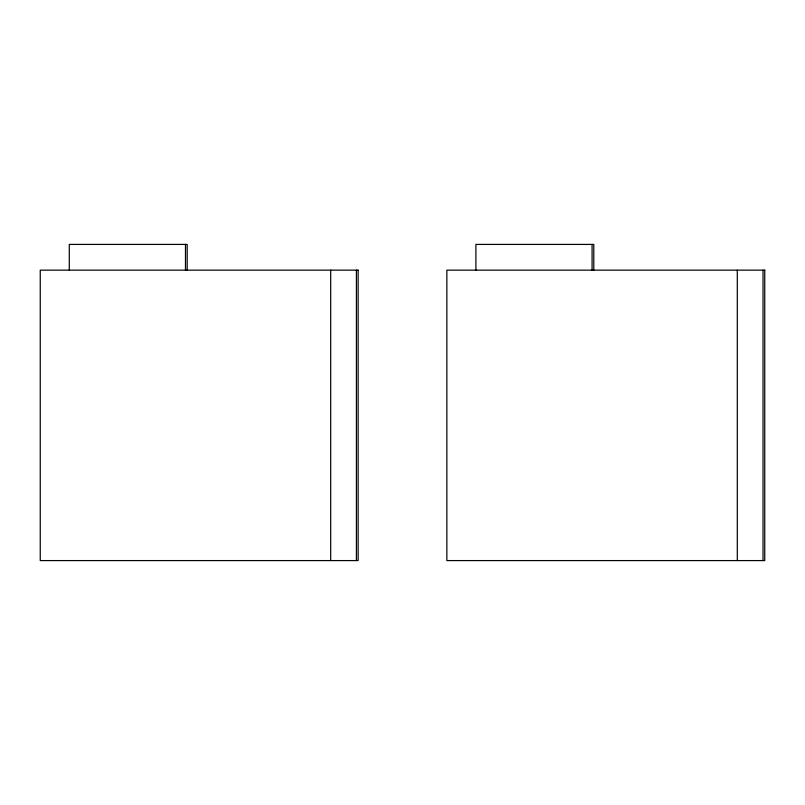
<?xml version="1.0" encoding="UTF-8"?>
<svg xmlns="http://www.w3.org/2000/svg" width="805" height="805" viewBox="0 0 805 805"><rect width="100%" height="100%" fill="white"/><g stroke="black" fill="none" stroke-linecap="round" stroke-linejoin="round"><path stroke-width="1.21" d="M763.029 270.148L763.029 560.582M737.3 270.148L737.3 560.582M593.798 270.148L593.798 244.418L475.906 244.418L475.906 270.148M592.077 244.418L592.077 270.148M356.414 270.148L356.414 560.582M330.684 270.148L330.684 560.582M187.193 270.148L187.193 244.418L69.29 244.418L69.29 270.148M185.472 244.418L185.472 270.148M358.145 270.148L40.25 270.148L40.25 560.582L358.145 560.582L358.145 270.148M764.75 270.148L446.856 270.148L446.856 560.582L764.75 560.582L764.75 270.148"/></g></svg>
